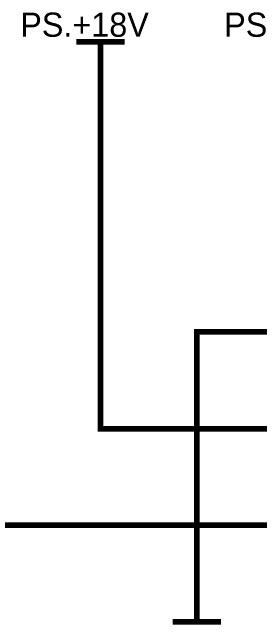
# Model space of a CAD drawing. Header units: inches. Extents: x 0 to 11, y 0 to 8.5.
# Drawn here: x 8.417 to 8.929, y 2.894 to 4.161 of the extents above; entities that cross this region are included whole.
import ezdxf

# ---------------------------------------------------------------- set-up
doc = ezdxf.new("R2010")
doc.units = ezdxf.units.IN
doc.header["$MEASUREMENT"] = 0
doc.layers.add('Sheet', color=255, linetype='Continuous')

msp = doc.modelspace()

# ---------------------------------------------------------------- linework, layer by layer
at = {"layer": 'Sheet', "const_width": 0.0118}
for points in [[(8.5497, 4.0999), (8.6498, 4.0999)], [(8.5998, 3.9998), (8.5998, 4.0999)], [(9.2993, 3.0999), (8.1995, 3.0999), (8.1995, 3.9998)], [(9.2993, 3.2996), (8.5998, 3.2996), (8.5998, 3.9998)], [(9.2993, 3.4998), (8.7995, 3.4998), (8.7995, 2.9998)], [(8.7995, 2.9998), (8.7995, 2.8998)], [(8.7494, 2.8998), (8.8495, 2.8998)]]:
    msp.add_lwpolyline(points, dxfattribs=at)

# ---------------------------------------------------------------- texts
at = {"layer": 'Sheet'}
for s, p in [('PS.+18V', (8.434, 4.1106)), ('PS.+5V', (8.8558, 4.1106))]:
    msp.add_text(s, height=0.05004, dxfattribs=at).set_placement(p)

doc.saveas('drawing.dxf')
